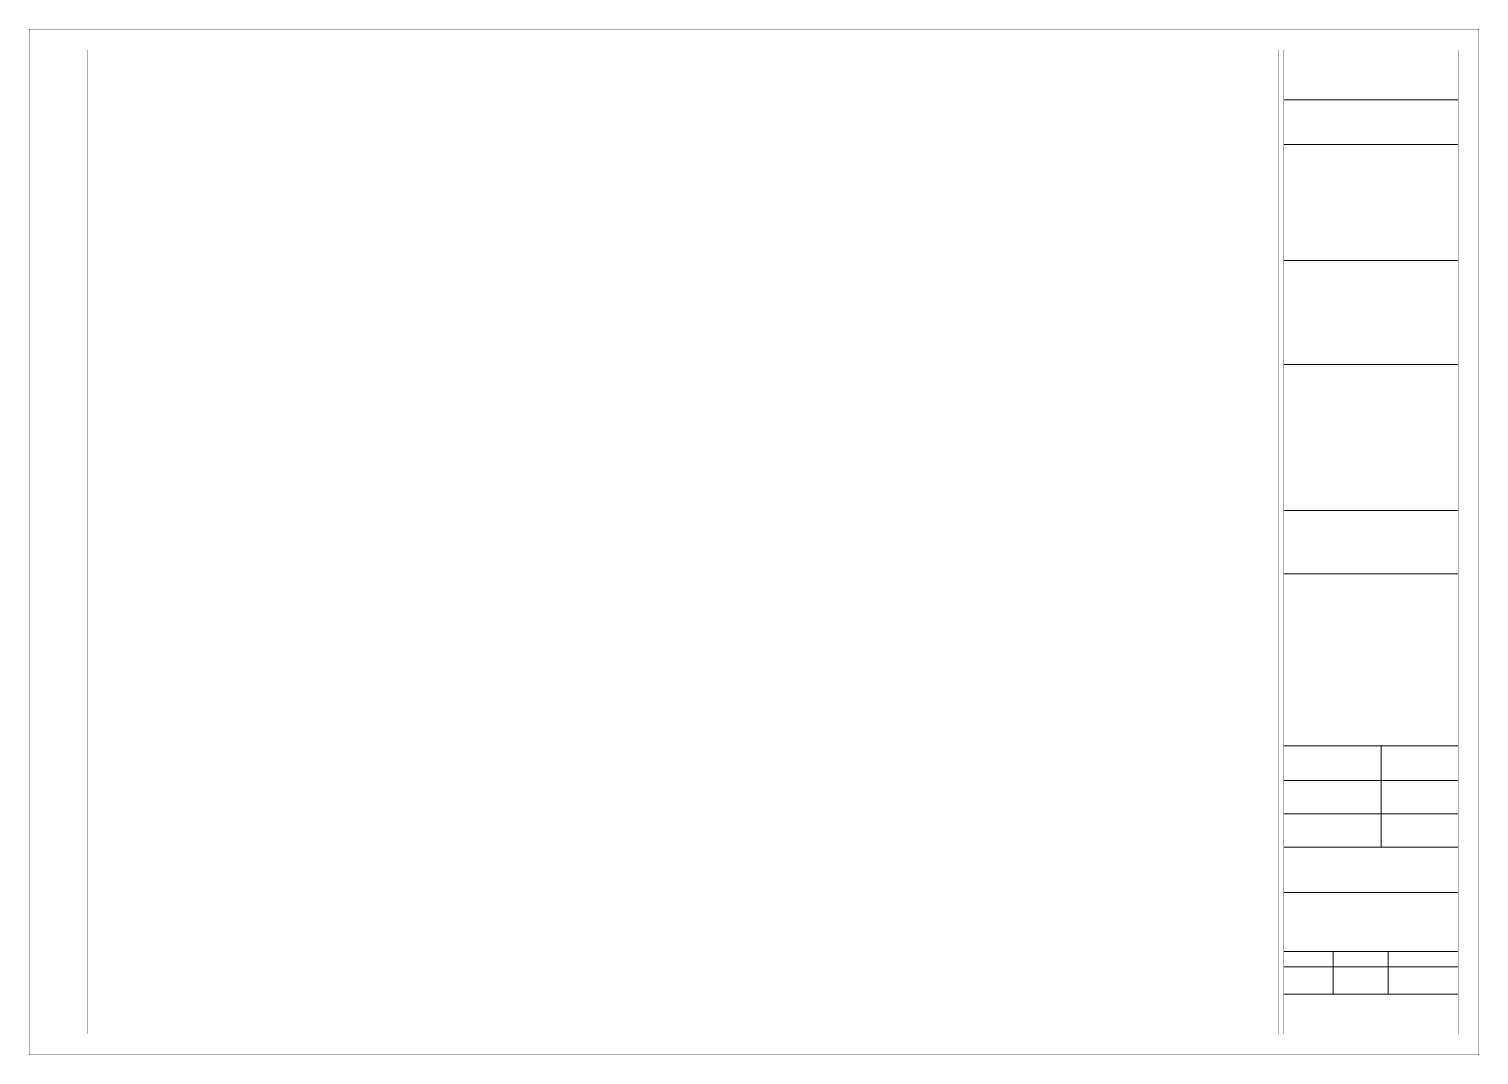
# Model space of a CAD drawing. Header units: inches. Extents: x 0 to 463, y 0 to 328.
import ezdxf

# ---------------------------------------------------------------- set-up
doc = ezdxf.new("R2010")
doc.units = ezdxf.units.IN
doc.header["$MEASUREMENT"] = 0
doc.layers.add('04.Khung tên bản vẽ$0$L-TEXT', color=7, linetype='Continuous', lineweight=0)

msp = doc.modelspace()

# ---------------------------------------------------------------- linework, layer by layer
at = {"layer": '04.Khung tên bản vẽ$0$L-TEXT'}
for p, q in [((400.82, 304.91), (456.51, 304.91)), ((400.82, 304.91), (456.51, 304.91)), ((400.82, 290.65), (456.51, 290.65)), ((400.82, 253.63), (456.51, 253.63)), ((400.82, 220.43), (456.51, 220.43)), ((400.82, 173.78), (456.51, 173.78)), ((400.82, 153.61), (456.51, 153.61)), ((400.82, 98.66), (456.51, 98.66)), ((400.82, 98.66), (456.51, 98.66)), ((400.82, 98.66), (456.51, 98.66)), ((400.82, 98.66), (456.51, 98.66)), ((431.93, 98.66), (431.93, 66.35)), ((400.82, 87.63), (456.51, 87.63)), ((400.82, 76.99), (456.51, 76.99)), ((400.82, 66.35), (456.51, 66.35)), ((400.82, 51.89), (456.51, 51.89)), ((400.82, 33.01), (456.51, 33.01)), ((416.58, 33.01), (416.58, 19.5)), ((434.23, 33.01), (434.23, 19.5)), ((400.82, 28.06), (456.51, 28.06)), ((400.82, 19.4), (456.51, 19.4))]:
    msp.add_line(p, q, dxfattribs=at)
at = {"layer": '04.Khung tên bản vẽ$0$L-TEXT', "const_width": 0.074}
for points in [[(0, 0), (463.16, 0), (463.16, 327.49), (0, 327.49)], [(18.55, 320.83), (399.17, 320.83), (399.17, 6.66), (18.55, 6.66)], [(456.51, 320.83), (400.82, 320.83), (400.82, 6.66), (456.51, 6.66)]]:
    msp.add_lwpolyline(points, close=True, dxfattribs=at)

doc.saveas('drawing.dxf')
